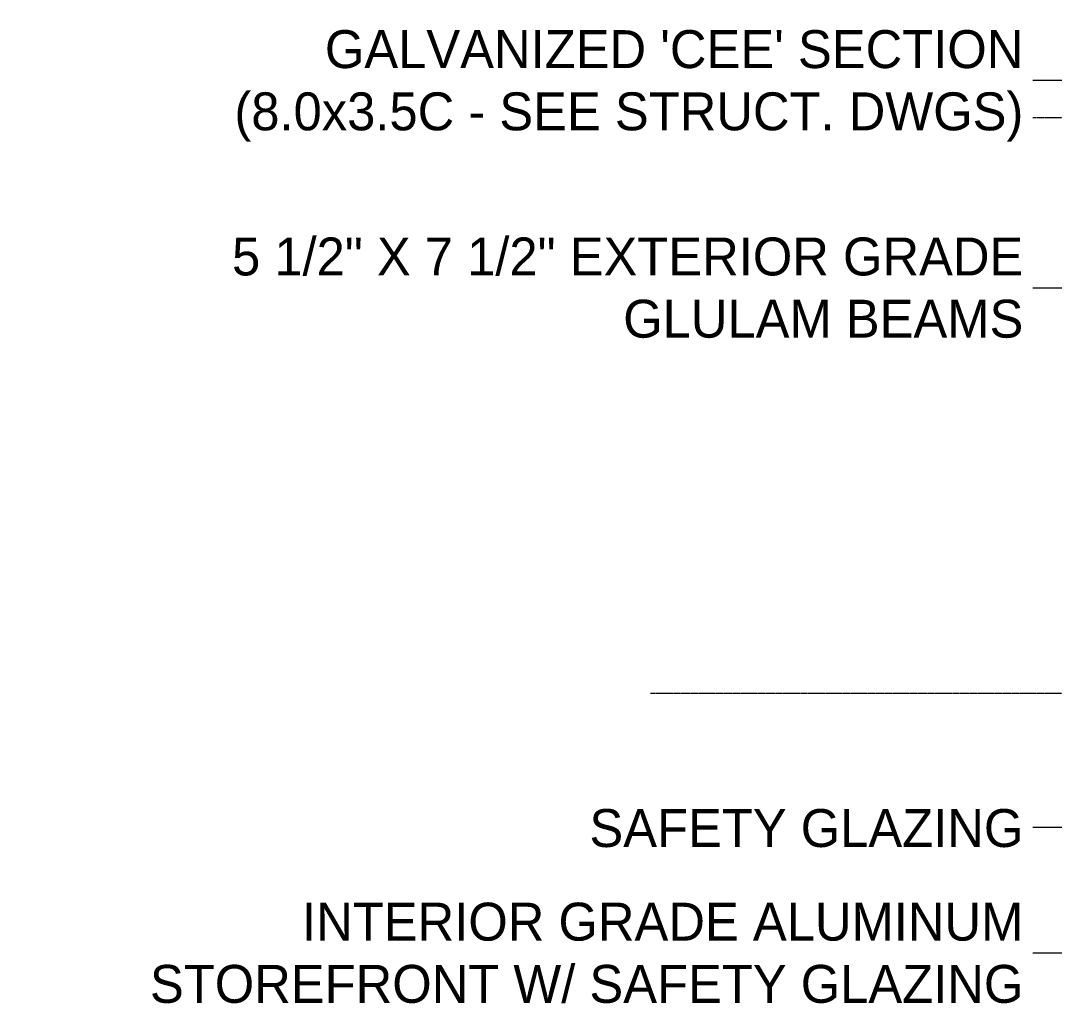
# Model space of a CAD drawing. Header units: inches. Extents: x -23445 to -32, y -314 to 853.
# Drawn here: x -5790.8 to -5320.7, y -145.2 to 305.7 of the extents above; entities that cross this region are included whole.
import ezdxf

# ---------------------------------------------------------------- set-up
doc = ezdxf.new("R2010")
doc.units = ezdxf.units.IN
doc.header["$MEASUREMENT"] = 0
doc.linetypes.add('Grid Line 1_2_', pattern=[0.875, 0.5, -0.125, 0.125, -0.125])
doc.layers.add('A-ANNO-IDEN', color=131, linetype='Continuous', lineweight=9)
doc.layers.add('A-FLOR-LEVL', color=51, linetype='Continuous', lineweight=9)
doc.styles.add('Century Gothic', font='GOTHIC.TTF', dxfattribs={"height": 17.245342})

msp = doc.modelspace()

# ---------------------------------------------------------------- linework, layer by layer
at = {"layer": 'A-ANNO-IDEN', "color": 153}
for p, q in [((-5298.03, 278.43), (-5334.78, 278.43)), ((-5298.03, 184.15), (-5334.78, 184.15)), ((-5298.03, -61.17), (-5334.78, -61.17)), ((-5298.03, -118.31), (-5334.78, -118.31))]:
    msp.add_line(p, q, dxfattribs=at)
at = {"layer": 'A-FLOR-LEVL', "linetype": 'Grid Line 1_2_'}
for p, q in [((-5504.34, 261.75), (-79.89, 261.75)), ((-5504.34, 0), (-79.89, 0))]:
    msp.add_line(p, q, dxfattribs=at)

# ---------------------------------------------------------------- next in the draw order: texts
at = {"layer": 'A-ANNO-IDEN', "char_height": 17.2453, "attachment_point": 3, "line_spacing_factor": 0.984117, "style": 'Century Gothic', "bg_fill": 3, "box_fill_scale": 1.25, "bg_fill_color": 0, "bg_fill_transparency": 0}
for s, insert, width in [("GALVANIZED 'CEE' SECTION\\P(8.0x3.5C - SEE STRUCT. DWGS)", (-5334.78, 301.39), 410.616), ('5 1/2" X 7 1/2" EXTERIOR GRADE\\PGLULAM BEAMS', (-5334.78, 207.11), 425.088), ('SAFETY GLAZING', (-5334.78, -52.78), 225.504), ('INTERIOR GRADE ALUMINUM\\PSTOREFRONT W/ SAFETY GLAZING', (-5334.78, -95.35), 451.656)]:
    msp.add_mtext(s, dxfattribs=dict(at, insert=insert, width=width))

doc.saveas('drawing.dxf')
